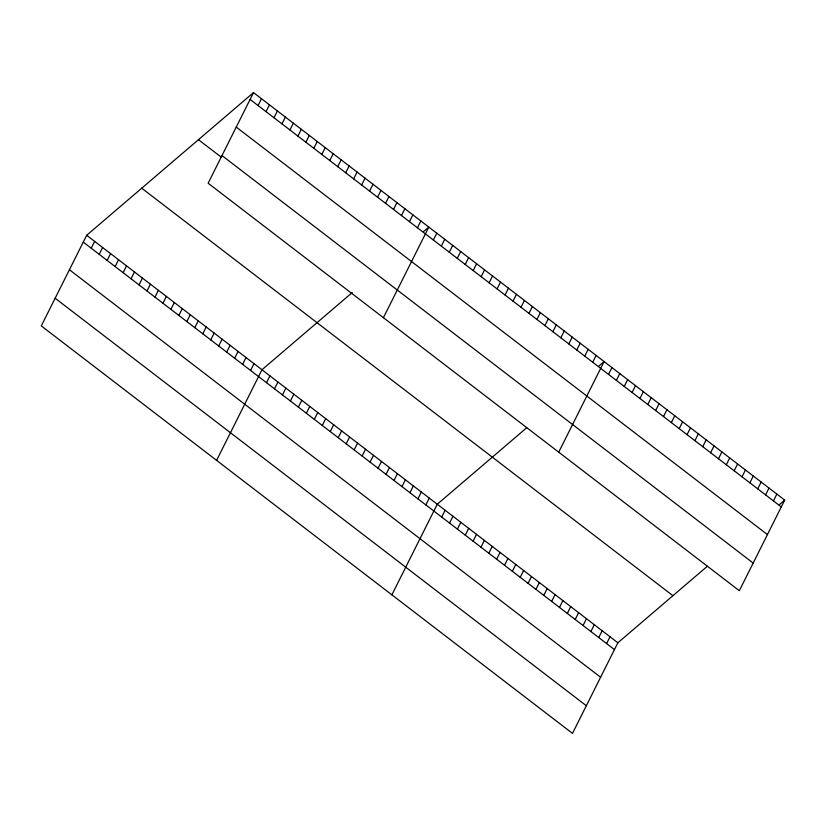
<?xml version="1.0" encoding="UTF-8"?>
<svg xmlns="http://www.w3.org/2000/svg" width="826" height="826" viewBox="0 0 826 826"><rect width="100%" height="100%" fill="white"/><g stroke="black" fill="none" stroke-linecap="round" stroke-linejoin="round"><path stroke-width="1.24" d="M253.51 92.605L208.131 183.217L739.322 590.714L784.7 500.102L253.51 92.605L86.678 235.286L41.3 325.898L572.49 733.395L617.869 642.783L707.304 566.295M91.232 248.213L94.639 241.399M99.192 254.325L102.61 247.511M107.163 260.438L110.581 253.623M115.134 266.55L118.541 259.736M123.105 272.663L126.512 265.848M131.066 278.775L134.483 271.96M139.036 284.887L142.454 278.073M147.007 291L150.415 284.185M154.968 297.112L158.386 290.298M258.063 105.532L261.47 98.717M162.939 303.225L166.356 296.41M266.024 111.644L269.441 104.83M170.91 309.337L174.317 302.522M273.995 117.757L277.412 110.942M178.87 315.449L182.288 308.635M281.965 123.869L285.373 117.055M186.841 321.562L190.259 314.747M289.936 129.981L293.344 123.167M194.812 327.674L198.23 320.86M297.897 136.094L301.314 129.279M202.783 333.787L206.19 326.972M305.868 142.206L309.285 135.392M210.744 339.899L214.161 333.084M313.839 148.319L317.246 141.504M218.714 346.011L222.132 339.197M321.799 154.431L325.217 147.617M226.685 352.124L230.093 345.309M329.77 160.554L333.188 153.729M234.646 358.236L238.064 351.422M337.741 166.666L341.148 159.841M242.617 364.349L246.034 357.534M345.712 172.779L349.119 165.954M250.588 370.461L254.005 363.647M353.673 178.891L357.09 172.066M216.598 460.371L261.966 369.759L352.258 292.538M361.643 185.003L365.061 178.179M266.519 382.686L269.937 375.871M369.614 191.116L373.022 184.291M274.49 388.798L277.908 381.984M377.575 197.228L380.993 190.403M282.461 394.911L285.868 388.096M385.546 203.341L388.963 196.516M290.422 401.023L293.839 394.209M393.517 209.453L396.924 202.628M298.392 407.135L301.81 400.321M401.477 215.565L404.895 208.741M306.363 413.248L309.771 406.433M409.448 221.678L412.866 214.853M314.334 419.36L317.742 412.546M417.419 227.79L420.837 220.965M322.295 425.473L325.712 418.658M383.429 317.69L428.797 227.078L423.294 231.786M330.266 431.585L333.683 424.77M433.351 240.015L436.768 233.19M338.237 437.697L341.644 430.883M441.321 246.127L444.739 239.303M346.197 443.81L349.615 436.995M449.292 252.24L452.7 245.415M354.168 449.922L357.586 443.108M457.253 258.352L460.671 251.527M362.139 456.035L365.546 449.22M465.224 264.465L468.641 257.64M370.11 462.147L373.517 455.332M473.195 270.577L476.612 263.752M378.071 468.259L381.488 461.445M481.166 276.689L484.573 269.865M386.041 474.372L389.459 467.557M489.126 282.802L492.544 275.977M394.012 480.484L397.42 473.67M497.097 288.914L500.515 282.089M401.973 486.597L405.39 479.782M505.068 295.027L508.475 288.202M409.944 492.709L413.361 485.894M513.029 301.139L516.446 294.314M417.915 498.821L421.322 492.007M521 307.251L524.417 300.427M425.886 504.934L429.293 498.119M528.97 313.364L532.378 306.539M391.885 594.844L437.264 504.232L526.699 427.754M536.941 319.476L540.349 312.651M441.704 517.076L445.111 510.261M544.902 325.589L548.319 318.764M449.55 523.095L452.968 516.281M552.873 331.701L556.29 324.876M457.408 529.125L460.815 522.3M560.844 337.813L564.251 330.999M465.255 535.145L468.672 528.33M568.804 343.926L572.222 337.111M473.112 541.175L476.519 534.35M576.775 350.038L580.193 343.224M480.959 547.194L484.377 540.38M584.746 356.151L588.153 349.336M488.816 553.213L492.234 546.399M592.717 362.263L596.124 355.448M496.663 559.243L500.081 552.429M558.717 452.163L604.095 361.561L598.592 366.269M504.521 565.263L507.938 558.448M608.535 374.395L611.942 367.58M512.368 571.293L515.785 564.468M616.382 380.425L619.799 373.6M520.225 577.312L523.643 570.498M624.239 386.444L627.646 379.63M528.082 583.342L531.49 576.517M632.086 392.474L635.504 385.649M535.929 589.361L539.347 582.547M639.943 398.493L643.361 391.679M543.787 595.381L547.194 588.566M647.79 404.513L651.208 397.698M551.634 601.411L555.051 594.596M655.648 410.543L659.065 403.728M559.491 607.43L562.898 600.616M663.495 416.562L666.912 409.748M567.338 613.46L570.756 606.635M671.352 422.592L674.77 415.767M575.195 619.479L578.603 612.665M679.209 428.611L682.617 421.797M583.042 625.509L586.46 618.684M687.056 434.641L690.474 427.816M590.9 631.529L594.307 624.714M694.914 440.661L698.321 433.846M598.747 637.548L602.164 630.734M702.761 446.68L706.178 439.866M606.604 643.578L610.011 636.763M710.618 452.71L714.025 445.895M718.465 458.729L721.883 451.915M726.322 464.759L729.73 457.934M734.169 470.779L737.587 463.964M742.027 476.808L745.434 469.984M749.874 482.828L753.291 476.013M757.731 488.847L761.138 482.033M765.578 494.877L768.996 488.063M773.435 500.897L776.843 494.082M779.197 504.81L784.7 500.102M250.092 99.419L781.282 506.927M236.246 127.08L767.437 534.577M221.977 155.567L753.178 563.064M198.446 139.687L221.358 157.26M141.731 188.204L672.922 595.701M86.678 235.286L617.869 642.783M83.261 242.101L614.451 649.597M69.415 269.751L600.605 677.248M55.146 298.238L586.336 705.745"/></g></svg>
